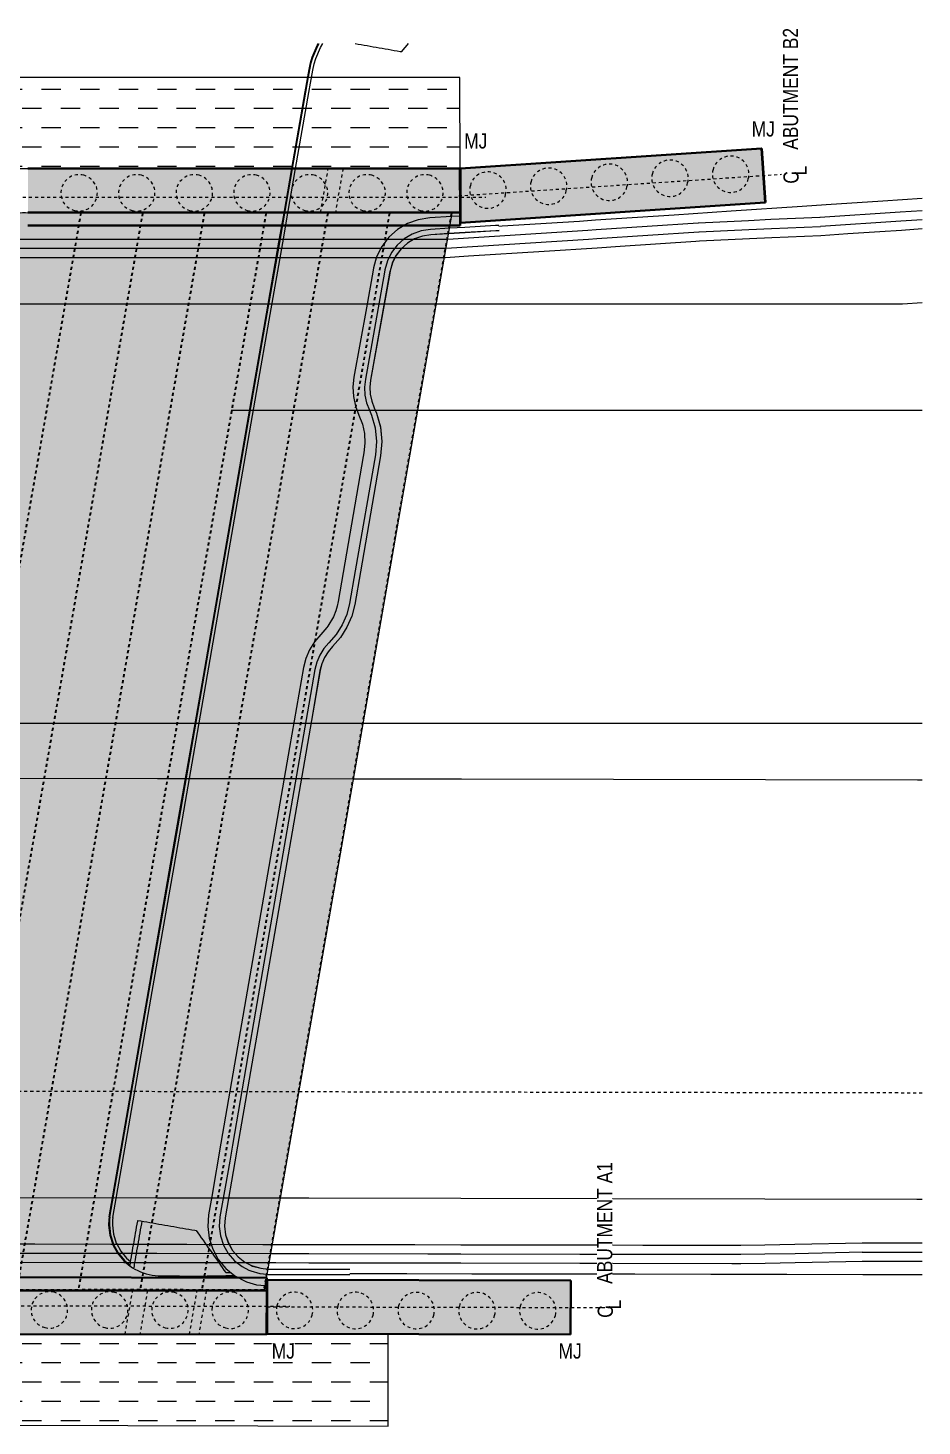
# Model space of a CAD drawing. Header units: metres. Extents: x -1160 to -900, y 3 to 561.
# Drawn here: x -990.21 to -960.8, y 504.68 to 550.68 of the extents above; entities that cross this region are included whole.
import ezdxf

# ---------------------------------------------------------------- set-up
doc = ezdxf.new("R2010")
doc.units = ezdxf.units.M
for name, pattern in [('Hidden', [0.007144, 0.004763, -0.002381]), ('IMPORT-LNMK-LineCont _3_', [0.004, 0.001, -0.003]), ('JacobsDash', [0.0045, 0.003, -0.0015]), ('JacobsGridLine', [0.0145, 0.01, -0.001, 0.0025, -0.001])]:
    doc.linetypes.add(name, pattern=pattern)
for name, color, linetype, lineweight in [('A-ANNO-NOTE', 7, 'Continuous', 9), ('A-DETL', 7, 'Continuous', 13), ('A-DETL-GENF', 7, 'Continuous', 9), ('A-GENM', 7, 'Continuous', 25), ('G-ANNO-TEXT', 7, 'Continuous', 9), ('S-BEAM', 7, 'Continuous', 40), ('S-BEAM-HDLN', 7, 'JacobsDash', 15), ('S-FNDN-HDLN', 7, 'JacobsDash', 15), ('S-GRID', 7, 'Continuous', 9)]:
    doc.layers.add(name, color=color, linetype=linetype, lineweight=lineweight)
doc.styles.add('Arial Narrow', font='ARIALN.TTF', dxfattribs={"height": 0.5})
doc.styles.add('Arial Narrow_1', font='ARIALN.TTF', dxfattribs={"height": 0.0025})
pattern_1 = [(0, (-1244.3979, -694.024), (0.635, 0.635), [0.635, -0.635])]

# ---------------------------------------------------------------- blocks, each defined once
blk = doc.blocks.new('T2DPAA-T2D-C3S-RW-M2D-100010_dwg-40802999-DRG-2873033 - CONSTRUCTION SEQUENCE STAGE A5')
at = {"color": 9, "lineweight": 18, "true_color": 0xc3c3c3}
for p, q in [((57.11, -617.555), (58.593, -617.425)), ((57.117, -617.579), (58.599, -617.449)), ((58.503, -623.173), (58.417, -622.911)), ((22.848, -626.023), (22.863, -626.116))]:
    blk.add_line(p, q, dxfattribs=at)
at = {"color": 253, "lineweight": 18, "true_color": 0xa8a8a8, "flags": 128}
for points in [[(47.692, -593.735), (47.892, -594.488), (49.177, -599.321), (50.461, -604.153), (51.745, -608.985), (53.029, -613.817), (53.78, -616.644), (54.314, -618.65), (55.514, -623.165)], [(49.238, -593.6), (49.37, -594.096), (49.565, -594.829), (50.207, -597.246), (50.654, -598.928), (50.849, -599.662), (51.492, -602.078), (51.939, -603.76), (52.134, -604.494), (52.776, -606.91), (53.223, -608.592), (53.418, -609.326), (54.06, -611.742), (54.507, -613.425), (54.702, -614.159), (55.258, -616.251), (55.344, -616.575), (55.791, -618.257), (55.986, -618.991), (56.628, -621.407), (57.059, -623.03)], [(49.542, -593.573), (49.584, -593.731), (49.66, -594.018), (50.868, -598.563), (50.944, -598.851), (52.152, -603.395), (52.229, -603.683), (53.436, -608.228), (53.513, -608.515), (54.721, -613.06), (54.797, -613.348), (55.548, -616.174), (56.005, -617.892), (56.081, -618.18), (56.918, -621.33), (57.288, -622.725), (57.356, -622.98), (57.364, -623.003)], [(49.845, -593.546), (49.874, -593.654), (49.95, -593.941), (51.158, -598.486), (51.234, -598.774), (52.442, -603.318), (52.518, -603.606), (53.726, -608.151), (53.803, -608.438), (55.011, -612.983), (55.087, -613.27), (55.838, -616.097), (56.295, -617.815), (56.371, -618.103), (57.208, -621.253), (57.578, -622.648), (57.646, -622.903), (57.67, -622.976)], [(31.947, -595.112), (32.966, -598.974), (34.241, -603.809), (35.517, -608.643), (36.793, -613.478), (38.068, -618.312), (39.344, -623.147), (39.713, -624.547)], [(33.738, -594.956), (34.555, -598.033), (35.84, -602.865), (37.124, -607.697), (38.408, -612.53), (39.692, -617.362), (40.443, -620.188), (40.977, -622.194), (41.559, -624.386)], [(15.844, -596.521), (16.011, -597.152), (16.288, -598.203), (17.286, -601.987), (17.564, -603.038), (18.562, -606.821), (18.839, -607.873), (19.838, -611.656), (20.115, -612.707), (21.113, -616.491), (21.391, -617.542), (22.389, -621.325), (22.666, -622.376), (23.611, -625.956)], [(16.147, -596.495), (16.301, -597.076), (16.578, -598.127), (17.576, -601.91), (17.854, -602.961), (18.852, -606.745), (19.129, -607.796), (20.128, -611.579), (20.405, -612.631), (21.403, -616.414), (21.681, -617.465), (22.679, -621.249), (22.956, -622.3), (23.914, -625.93)], [(16.451, -596.468), (16.482, -596.588), (16.868, -598.05), (17.12, -599.006), (17.758, -601.423), (18.144, -602.885), (18.396, -603.84), (19.034, -606.257), (19.42, -607.719), (19.672, -608.675), (20.309, -611.092), (20.695, -612.554), (20.947, -613.509), (21.585, -615.927), (21.971, -617.389), (22.223, -618.344), (22.861, -620.761), (23.246, -622.223), (23.499, -623.178), (24.136, -625.596), (24.217, -625.903)], [(17.996, -596.333), (18.347, -597.66), (19.622, -602.495), (20.898, -607.329), (22.174, -612.164), (23.449, -616.998), (24.725, -621.833), (25.763, -625.768)], [(23.709, -620.477), (26.255, -620.254), (31.236, -619.818), (36.217, -619.383), (41.198, -618.947), (46.179, -618.511), (51.16, -618.075), (53.76, -617.848), (56.141, -617.639), (57.11, -617.555)], [(23.711, -620.502), (26.257, -620.279), (31.238, -619.843), (36.219, -619.407), (41.2, -618.972), (46.181, -618.536), (51.162, -618.1), (53.763, -617.873), (56.143, -617.664), (57.117, -617.579)], [(23.72, -620.601), (26.266, -620.379), (31.247, -619.943), (36.228, -619.507), (41.209, -619.071), (46.19, -618.635), (51.171, -618.2), (53.771, -617.972), (56.152, -617.764), (57.143, -617.677)], [(50.398, -617.543), (50.931, -619.549), (51.974, -623.475)], [(23.705, -620.478), (23.623, -620.49), (23.441, -620.532), (23.137, -620.652), (22.861, -620.829), (22.855, -620.834), (22.624, -621.055), (22.435, -621.322), (22.346, -621.503), (22.329, -621.547)], [(23.708, -620.503), (23.627, -620.515), (23.448, -620.556), (23.148, -620.675), (22.877, -620.849), (22.871, -620.853), (22.643, -621.071), (22.457, -621.335), (22.369, -621.513), (22.357, -621.544)], [(23.72, -620.602), (23.644, -620.613), (23.476, -620.652), (23.194, -620.764), (22.938, -620.927), (22.933, -620.932), (22.719, -621.137), (22.544, -621.384), (22.469, -621.535)], [(58.417, -622.911), (58.19, -622.225), (58.037, -621.877), (57.82, -621.563), (57.548, -621.297), (57.23, -621.087), (56.879, -620.941), (56.506, -620.864), (56.125, -620.86), (56.047, -620.866), (54.798, -620.97), (52.487, -621.163), (52.171, -621.214), (51.866, -621.313), (51.58, -621.457), (51.32, -621.643), (51.062, -621.828), (50.778, -621.971), (50.476, -622.07), (50.162, -622.122), (50.036, -622.133), (45.213, -622.555), (45.055, -622.563), (44.902, -622.558), (44.694, -622.533), (44.345, -622.438), (44.297, -622.42), (44.018, -622.282), (43.739, -622.144), (43.441, -622.052), (43.133, -622.006), (42.821, -622.01), (40.166, -622.245), (35.186, -622.685), (30.205, -623.126), (26.999, -623.41), (25.225, -623.567), (24.616, -623.621), (24.237, -623.692), (23.879, -623.834), (23.556, -624.043), (23.278, -624.309), (23.056, -624.624), (22.9, -624.976), (22.814, -625.351), (22.809, -625.395), (22.801, -625.736), (22.848, -626.023)], [(22.326, -621.551), (22.354, -621.549), (22.426, -621.543), (22.466, -621.539), (22.526, -621.534), (22.625, -621.525), (22.725, -621.517), (22.824, -621.508), (22.924, -621.499), (23.024, -621.49), (23.123, -621.482), (23.223, -621.473), (23.323, -621.464), (23.422, -621.456), (23.522, -621.447), (23.621, -621.438), (23.721, -621.429), (23.821, -621.421), (23.843, -621.419), (23.852, -621.518), (23.856, -621.568), (23.86, -621.618), (23.869, -621.718), (23.878, -621.817), (23.886, -621.917), (23.895, -622.016), (23.904, -622.116), (23.913, -622.216), (23.921, -622.315), (23.93, -622.415), (23.939, -622.515), (23.947, -622.614), (23.956, -622.714), (23.965, -622.813), (23.974, -622.913), (23.982, -623.013), (23.991, -623.112), (24, -623.212), (24.008, -623.312), (24.013, -623.361), (23.956, -623.429), (23.891, -623.506), (23.827, -623.583), (23.763, -623.659), (23.699, -623.736), (23.634, -623.812), (23.57, -623.889), (23.506, -623.966), (23.442, -624.042), (23.377, -624.119), (23.313, -624.195), (23.249, -624.272), (23.184, -624.349), (23.12, -624.425), (23.056, -624.502), (22.992, -624.578), (22.927, -624.655), (22.97, -624.82)], [(58.026, -622.945), (57.828, -622.345), (57.704, -622.063), (57.528, -621.809), (57.308, -621.594), (57.051, -621.424), (56.767, -621.306), (56.465, -621.244), (56.157, -621.24), (56.079, -621.246), (52.518, -621.543), (52.26, -621.585), (52.011, -621.665), (51.778, -621.783), (51.565, -621.935), (51.429, -622.041), (51.048, -622.269), (50.632, -622.424), (50.196, -622.502), (46.337, -622.84), (45.246, -622.935), (44.876, -622.939), (44.509, -622.884), (44.155, -622.774), (43.823, -622.61), (43.597, -622.499), (43.356, -622.424), (43.107, -622.387), (42.855, -622.39), (41.449, -622.514), (36.468, -622.955), (31.488, -623.396), (27.033, -623.79), (26.507, -623.837), (24.649, -624.001), (24.338, -624.06), (24.045, -624.178), (23.78, -624.351), (23.554, -624.573), (23.376, -624.834), (23.253, -625.126), (23.197, -625.364), (23.188, -625.435), (23.185, -625.752), (23.223, -625.99)], [(57.849, -622.961), (57.663, -622.399), (57.552, -622.147), (57.396, -621.921), (57.199, -621.729), (56.97, -621.577), (56.716, -621.471), (56.446, -621.416), (56.171, -621.413), (56.093, -621.419), (52.533, -621.716), (52.301, -621.753), (52.077, -621.826), (51.868, -621.931), (51.677, -622.068), (51.531, -622.182), (51.123, -622.425), (50.678, -622.591), (50.211, -622.675), (46.352, -623.012), (45.261, -623.108), (44.864, -623.111), (44.47, -623.053), (44.091, -622.935), (43.735, -622.759), (43.533, -622.66), (43.318, -622.593), (43.095, -622.56), (42.87, -622.562), (41.464, -622.687), (36.483, -623.128), (31.503, -623.568), (27.048, -623.963), (26.522, -624.009), (24.665, -624.174), (24.387, -624.226), (24.125, -624.332), (23.889, -624.486), (23.687, -624.684), (23.528, -624.917), (23.418, -625.177), (23.369, -625.39), (23.36, -625.454), (23.358, -625.736), (23.396, -625.975)], [(57.847, -622.961), (57.662, -622.4), (57.551, -622.148), (57.394, -621.922), (57.198, -621.73), (56.969, -621.578), (56.715, -621.473), (56.446, -621.418), (56.171, -621.414), (56.093, -621.421), (52.533, -621.718), (52.301, -621.755), (52.078, -621.827), (51.869, -621.933), (51.678, -622.069), (51.532, -622.183), (51.124, -622.426), (50.679, -622.593), (50.211, -622.676), (46.352, -623.014), (45.261, -623.109), (44.864, -623.113), (44.47, -623.055), (44.09, -622.937), (43.734, -622.761), (43.532, -622.661), (43.317, -622.594), (43.095, -622.562), (42.87, -622.564), (41.464, -622.689), (36.484, -623.129), (31.503, -623.57), (27.049, -623.965), (26.523, -624.011), (24.665, -624.176), (24.388, -624.228), (24.126, -624.333), (23.89, -624.488), (23.689, -624.685), (23.53, -624.918), (23.42, -625.178), (23.37, -625.39), (23.362, -625.454), (23.359, -625.736), (23.397, -625.975)], [(22.326, -621.551), (22.293, -621.646), (22.265, -621.742), (22.243, -621.839), (22.227, -621.938), (22.216, -622.037), (22.212, -622.137), (22.213, -622.237), (22.22, -622.337), (22.233, -622.436), (22.252, -622.534), (22.265, -622.59), (22.276, -622.631), (22.301, -622.728), (22.326, -622.825), (22.351, -622.922), (22.376, -623.019), (22.401, -623.115), (22.426, -623.212), (22.451, -623.309), (22.476, -623.406), (22.501, -623.503), (22.526, -623.6), (22.551, -623.696), (22.576, -623.793), (22.601, -623.89), (22.626, -623.987), (22.651, -624.084), (22.676, -624.181), (22.701, -624.277), (22.726, -624.374), (22.751, -624.471), (22.776, -624.568), (22.801, -624.665), (22.806, -624.686), (22.889, -625.009)], [(22.303, -621.699), (22.374, -621.693), (22.41, -621.69), (22.474, -621.684), (22.573, -621.675), (22.673, -621.667), (22.772, -621.658), (22.872, -621.649), (22.972, -621.641), (23.071, -621.632), (23.171, -621.623), (23.27, -621.614), (23.37, -621.606), (23.47, -621.597), (23.569, -621.588), (23.669, -621.58), (23.769, -621.571), (23.855, -621.563)], [(22.499, -623.494), (22.83, -624.68), (22.906, -624.971)]]:
    blk.add_lwpolyline(points, dxfattribs=at)
at = {"color": 253, "linetype": 'IMPORT-LNMK-LineCont _3_', "lineweight": 18, "true_color": 0xa8a8a8, "flags": 128}
blk.add_lwpolyline([(21.535, -596.023), (21.731, -596.767), (23.007, -601.602), (24.282, -606.436), (25.558, -611.271), (26.833, -616.105), (28.109, -620.94), (29.301, -625.458)], dxfattribs=at)
at = {"color": 9, "lineweight": 18, "true_color": 0xc3c3c3, "flags": 128}
for points in [[(57.143, -617.677), (58.625, -617.547), (61.156, -617.326), (61.468, -617.299), (61.898, -617.261), (62.116, -617.251), (62.297, -617.257), (62.692, -617.315), (62.831, -617.355)], [(58.593, -617.425), (61.145, -617.202), (61.458, -617.174), (61.887, -617.137), (62.116, -617.126), (62.306, -617.133), (62.72, -617.193), (62.794, -617.214)], [(58.599, -617.449), (61.147, -617.226), (61.46, -617.199), (61.889, -617.162), (62.116, -617.151), (62.304, -617.158), (62.714, -617.218), (62.801, -617.242)], [(63.105, -618.386), (63.114, -618.485), (63.123, -618.584), (63.131, -618.684), (63.14, -618.784), (63.149, -618.883), (63.157, -618.983), (63.166, -619.083), (63.175, -619.182), (63.184, -619.282), (63.192, -619.381), (63.201, -619.481), (63.21, -619.581), (63.218, -619.68), (63.227, -619.78), (63.236, -619.88), (63.24, -619.929), (63.316, -619.965), (63.407, -620.007), (63.498, -620.049), (63.554, -620.076)], [(63.105, -618.386), (63.114, -618.485), (63.123, -618.584), (63.131, -618.684), (63.14, -618.784), (63.149, -618.883), (63.157, -618.983), (63.166, -619.083), (63.175, -619.182), (63.184, -619.282), (63.192, -619.381), (63.201, -619.481), (63.21, -619.581), (63.218, -619.68), (63.227, -619.78), (63.236, -619.88), (63.24, -619.929)], [(55.514, -623.165), (55.598, -623.482), (56.882, -628.314), (58.166, -633.146), (59.451, -637.979), (59.656, -638.592)], [(57.059, -623.03), (57.066, -623.057), (57.307, -623.777), (58.101, -626.147), (58.657, -627.806), (58.897, -628.516), (59.699, -630.884), (59.736, -630.995), (60.235, -632.562), (60.456, -633.267), (60.937, -634.812)], [(57.364, -623.003), (58.855, -627.452), (58.942, -627.711), (60.02, -630.899)], [(57.67, -622.976), (59.139, -627.357), (59.226, -627.615), (60.305, -630.803)], [(58.368, -624.538), (58.334, -624.436), (58.017, -623.475), (57.847, -622.961)], [(58.37, -624.538), (58.336, -624.435), (58.019, -623.474), (57.849, -622.961)], [(58.535, -624.483), (58.501, -624.381), (58.183, -623.42), (58.026, -622.945)], [(51.974, -623.475), (52.215, -624.381), (53.499, -629.213), (54.784, -634.045), (56.068, -638.878), (56.234, -639.501)], [(39.713, -624.547), (40.62, -627.981), (41.895, -632.816), (43.171, -637.65), (44.446, -642.485), (44.483, -642.624)], [(41.559, -624.386), (42.261, -627.026), (43.545, -631.859), (44.829, -636.691), (46.113, -641.523), (46.279, -642.147)], [(58.512, -624.493), (58.547, -624.597), (59.182, -626.494), (59.357, -627.015), (59.525, -627.515), (60.355, -629.97), (60.958, -631.751), (61.709, -633.969), (61.962, -634.716), (62.561, -636.488), (62.975, -637.71)], [(23.223, -625.99), (23.228, -626.02), (23.715, -627.863), (23.913, -628.616)], [(23.396, -625.976), (23.882, -627.819), (24.081, -628.572)], [(23.397, -625.975), (23.884, -627.818), (24.083, -628.572)], [(23.611, -625.956), (23.665, -626.16), (23.942, -627.211), (24.94, -630.994), (25.218, -632.045), (26.216, -635.829), (26.493, -636.88), (27.492, -640.663), (27.567, -640.948)], [(23.914, -625.93), (23.955, -626.083), (24.232, -627.134), (25.23, -630.918), (25.508, -631.969), (26.506, -635.752), (26.783, -636.803), (27.782, -640.587), (27.857, -640.871)], [(24.217, -625.903), (24.522, -627.058), (24.774, -628.013), (25.412, -630.43), (25.798, -631.892), (26.05, -632.847), (26.688, -635.265), (27.073, -636.727), (27.325, -637.682), (27.963, -640.099), (28.147, -640.795), (28.363, -641.558), (28.633, -642.508), (29.251, -644.641)], [(25.763, -625.768), (26.001, -626.667), (27.276, -631.502), (28.552, -636.337), (29.827, -641.171), (31.103, -646.006), (31.146, -646.169)], [(28.736, -646.809), (28.239, -644.927), (27.601, -642.51), (27.51, -642.165), (26.963, -640.092), (26.326, -637.675), (26.235, -637.33), (25.688, -635.258), (25.05, -632.84), (24.959, -632.495), (24.412, -630.423), (24.386, -630.322), (23.934, -628.611)], [(60.022, -630.904), (60.521, -632.471), (60.743, -633.176), (61.223, -634.723)], [(60.308, -630.813), (60.806, -632.381), (61.029, -633.086), (61.51, -634.634)], [(60.94, -634.811), (61.222, -635.647), (61.561, -636.646), (61.791, -637.326), (62.007, -637.967)], [(61.224, -634.715), (62.075, -637.23), (62.298, -637.89)], [(61.508, -634.619), (62.359, -637.134), (62.589, -637.812)], [(27.569, -640.958), (27.785, -641.721), (28.056, -642.672), (28.675, -644.807)], [(27.858, -640.877), (28.074, -641.639), (28.345, -642.59), (28.963, -644.724)], [(28.668, -644.794), (29.125, -646.528), (29.169, -646.694)], [(28.958, -644.718), (29.415, -646.451), (29.459, -646.617)], [(29.248, -644.641), (29.319, -644.913), (29.705, -646.375), (29.749, -646.54)]]:
    blk.add_lwpolyline(points, dxfattribs=at)
at = {"color": 9, "linetype": 'IMPORT-LNMK-LineCont _3_', "lineweight": 18, "true_color": 0xc3c3c3, "flags": 128}
blk.add_lwpolyline([(29.301, -625.458), (29.385, -625.775), (30.66, -630.609), (31.936, -635.444), (33.212, -640.278), (34.487, -645.113), (34.529, -645.27)], dxfattribs=at)
blk = doc.blocks.new('T2DPAA-T2D-PWC-RW-M2D-100010_RoadDesign_rvt-2-DRG-2873033 - CONSTRUCTION SEQUENCE STAGE A5')
at = {"color": 254, "lineweight": 18, "true_color": 0xe3e3e3, "rotation": 75.11694444444437}
blk.add_blockref('T2DPAA-T2D-C3S-RW-M2D-100010_dwg-40802999-DRG-2873033 - CONSTRUCTION SEQUENCE STAGE A5', (-1722.337, 648.01), dxfattribs=at)
blk = doc.blocks.new('06_SFR_GCT_Girder_SuperT_BR08Edge_CS - Super T - 1815-6270606-DRG-2873033 - CONSTRUCTION SEQUENCE STAGE A5')
at = {"layer": 'S-BEAM', "color": 8, "linetype": 'Hidden', "lineweight": 9, "true_color": 0x808080}
for p, q in [((-1113.445, 544.59), (-1119.617, 509.162)), ((-1111.436, 544.588), (-1117.608, 509.16)), ((-1112.441, 544.589), (-1113.445, 544.59)), ((-1111.436, 544.589), (-1112.441, 544.589)), ((-1118.614, 509.161), (-1119.617, 509.162)), ((-1117.608, 509.16), (-1118.614, 509.161))]:
    blk.add_line(p, q, dxfattribs=at)
blk = doc.blocks.new('06_SFR_GCT_Girder_SuperT_BR08Edge_CS - Super T - 1815-6270390-DRG-2873033 - CONSTRUCTION SEQUENCE STAGE A5')
at = {"layer": 'S-BEAM', "color": 8, "linetype": 'Hidden', "lineweight": 9, "true_color": 0x808080}
for p, q in [((-1115.475, 544.592), (-1121.647, 509.164)), ((-1113.466, 544.59), (-1119.638, 509.162)), ((-1114.471, 544.591), (-1115.475, 544.592)), ((-1113.466, 544.591), (-1114.471, 544.591)), ((-1120.646, 509.163), (-1121.647, 509.164)), ((-1119.638, 509.162), (-1120.646, 509.163))]:
    blk.add_line(p, q, dxfattribs=at)
blk = doc.blocks.new('06_SFR_GCT_Girder_SuperT_BR08Edge_CS - Super T - 1815-6270051-DRG-2873033 - CONSTRUCTION SEQUENCE STAGE A5')
at = {"layer": 'S-BEAM', "color": 8, "linetype": 'Hidden', "lineweight": 9, "true_color": 0x808080}
for p, q in [((-1117.505, 544.594), (-1123.677, 509.166)), ((-1115.495, 544.592), (-1121.668, 509.164)), ((-1116.501, 544.593), (-1117.505, 544.594)), ((-1115.495, 544.593), (-1116.501, 544.593)), ((-1122.676, 509.165), (-1123.677, 509.166)), ((-1121.668, 509.164), (-1122.676, 509.165))]:
    blk.add_line(p, q, dxfattribs=at)
blk = doc.blocks.new('06_SFR_GCT_Girder_SuperT_BR08Edge_CS - Super T - 1815-6269797-DRG-2873033 - CONSTRUCTION SEQUENCE STAGE A5')
at = {"layer": 'S-BEAM', "color": 8, "linetype": 'Hidden', "lineweight": 9, "true_color": 0x808080}
for p, q in [((-1119.534, 544.596), (-1125.707, 509.168)), ((-1117.525, 544.594), (-1123.697, 509.166)), ((-1118.531, 544.595), (-1119.534, 544.596)), ((-1117.525, 544.594), (-1118.531, 544.595)), ((-1124.706, 509.167), (-1125.707, 509.168)), ((-1123.697, 509.166), (-1124.706, 509.167))]:
    blk.add_line(p, q, dxfattribs=at)
blk = doc.blocks.new('20_SFR_WSC_ShotcreteWall_Flat_Datum - FlatWall_PileSize_1200-9242313-DRG-2873033 - CONSTRUCTION SEQUENCE STAGE A5')
at = {"layer": 'A-GENM', "true_color": 0x285a32}
blk.add_hatch(color=109, dxfattribs=at).paths.add_polyline_path([(2.614, -1.2), (2.616, -1.2), (2.614, -1.198)])
blk = doc.blocks.new('06_SFR_GCT_Girder_SuperT_BR08Edge_CS - Super T - 1815-6539906-DRG-2873033 - CONSTRUCTION SEQUENCE STAGE A5')
at = {"layer": 'S-BEAM', "color": 8, "linetype": 'Hidden', "lineweight": 9, "true_color": 0x808080}
for p, q in [((-1111.415, 544.588), (-1117.586, 509.166)), ((-1109.406, 544.587), (-1115.577, 509.164)), ((-1111.414, 544.594), (-1111.415, 544.588)), ((-1109.405, 544.593), (-1111.414, 544.594)), ((-1109.405, 544.593), (-1109.406, 544.587)), ((-1115.577, 509.164), (-1117.586, 509.166))]:
    blk.add_line(p, q, dxfattribs=at)
blk = doc.blocks.new('06_SFR_GCT_Girder_SuperT_BR08Edge_CS - Super T - 1815-6271143-DRG-2873033 - CONSTRUCTION SEQUENCE STAGE A5')
at = {"layer": 'S-BEAM', "color": 8, "linetype": 'Hidden', "lineweight": 9, "true_color": 0x808080}
for p, q in [((-1109.385, 544.587), (-1115.557, 509.164)), ((-1107.376, 544.585), (-1113.547, 509.163)), ((-1109.384, 544.592), (-1109.385, 544.587)), ((-1107.375, 544.591), (-1109.384, 544.592)), ((-1107.375, 544.591), (-1107.376, 544.585)), ((-1113.547, 509.163), (-1115.557, 509.164))]:
    blk.add_line(p, q, dxfattribs=at)
blk = doc.blocks.new('06_SFR_GCT_Girder_SuperT_BR08Edge_CS - Super T - 1815-6255747-DRG-2873033 - CONSTRUCTION SEQUENCE STAGE A5')
at = {"layer": 'S-BEAM', "color": 8, "linetype": 'Hidden', "lineweight": 9, "true_color": 0x808080}
for p, q in [((-1107.356, 544.585), (-1113.527, 509.162)), ((-1105.336, 544.583), (-1111.508, 509.161)), ((-1107.355, 544.59), (-1107.356, 544.585)), ((-1105.335, 544.589), (-1107.355, 544.59)), ((-1105.335, 544.589), (-1105.336, 544.583)), ((-1111.508, 509.161), (-1113.527, 509.162))]:
    blk.add_line(p, q, dxfattribs=at)
blk = doc.blocks.new('01_SFO_FRP_Pile_CastInPlace_CS_BR08 - CAST-IN-PLACE PILE - 1200-9305886-DRG-2873033 - CONSTRUCTION SEQUENCE STAGE A5')
at = {"layer": 'S-FNDN-HDLN'}
for start, end in [(90, 270), (270, 90)]:
    blk.add_arc((0, 0), 0.6, start, end, dxfattribs=at)
blk = doc.blocks.new('01_SFO_FRP_Pile_CastInPlace_CS_BR08 - CAST-IN-PLACE PILE - 1200-8642320-DRG-2873033 - CONSTRUCTION SEQUENCE STAGE A5')
at = {"layer": 'S-FNDN-HDLN'}
for start, end in [(90, 270), (270, 90)]:
    blk.add_arc((0, 0), 0.6, start, end, dxfattribs=at)
blk = doc.blocks.new('01_SFO_FRP_Pile_CastInPlace_CS_BR08 - CAST-IN-PLACE PILE - 1200-8642087-DRG-2873033 - CONSTRUCTION SEQUENCE STAGE A5')
at = {"layer": 'S-FNDN-HDLN'}
for start, end in [(90, 270), (270, 90)]:
    blk.add_arc((0, 0), 0.6, start, end, dxfattribs=at)
blk = doc.blocks.new('01_SFO_FRP_Pile_CastInPlace_CS_BR08 - CAST-IN-PLACE PILE - 1200-8642141-DRG-2873033 - CONSTRUCTION SEQUENCE STAGE A5')
at = {"layer": 'S-FNDN-HDLN'}
for start, end in [(90, 270), (270, 90)]:
    blk.add_arc((0, 0), 0.6, start, end, dxfattribs=at)
blk = doc.blocks.new('01_SFO_FRP_Pile_CastInPlace_CS_BR08 - CAST-IN-PLACE PILE - 1200-8642185-DRG-2873033 - CONSTRUCTION SEQUENCE STAGE A5')
at = {"layer": 'S-FNDN-HDLN'}
for start, end in [(90, 270), (270, 90)]:
    blk.add_arc((0, 0), 0.6, start, end, dxfattribs=at)
blk = doc.blocks.new('01_SFO_FRP_Pile_CastInPlace_CS_BR08 - CAST-IN-PLACE PILE - 1200-8642223-DRG-2873033 - CONSTRUCTION SEQUENCE STAGE A5')
at = {"layer": 'S-FNDN-HDLN'}
for start, end in [(90, 270), (270, 90)]:
    blk.add_arc((0, 0), 0.6, start, end, dxfattribs=at)
blk = doc.blocks.new('01_SFO_FRP_Pile_CastInPlace_CS_BR08 - CAST-IN-PLACE PILE - 1200-8642276-DRG-2873033 - CONSTRUCTION SEQUENCE STAGE A5')
at = {"layer": 'S-FNDN-HDLN'}
for start, end in [(90, 270), (270, 90)]:
    blk.add_arc((0, 0), 0.6, start, end, dxfattribs=at)
blk = doc.blocks.new('01_SFO_FRP_Pile_CastInPlace_CS_BR08 - CAST-IN-PLACE PILE - 1200-8661090-DRG-2873033 - CONSTRUCTION SEQUENCE STAGE A5')
at = {"layer": 'S-FNDN-HDLN'}
for start, end in [(90, 270), (270, 90)]:
    blk.add_arc((0, 0), 0.6, start, end, dxfattribs=at)
blk = doc.blocks.new('01_SFO_FRP_Pile_CastInPlace_CS_BR08 - CAST-IN-PLACE PILE - 1200-8660909-DRG-2873033 - CONSTRUCTION SEQUENCE STAGE A5')
at = {"layer": 'S-FNDN-HDLN'}
for start, end in [(90, 270), (270, 90)]:
    blk.add_arc((0, 0), 0.6, start, end, dxfattribs=at)
blk = doc.blocks.new('01_SFO_FRP_Pile_CastInPlace_CS_BR08 - CAST-IN-PLACE PILE - 1200-8660884-DRG-2873033 - CONSTRUCTION SEQUENCE STAGE A5')
at = {"layer": 'S-FNDN-HDLN'}
for start, end in [(90, 270), (270, 90)]:
    blk.add_arc((0, 0), 0.6, start, end, dxfattribs=at)
blk = doc.blocks.new('01_SFO_FRP_Pile_CastInPlace_CS_BR08 - CAST-IN-PLACE PILE - 1200-8642523-DRG-2873033 - CONSTRUCTION SEQUENCE STAGE A5')
at = {"layer": 'S-FNDN-HDLN'}
for start, end in [(90, 270), (270, 90)]:
    blk.add_arc((0, 0), 0.6, start, end, dxfattribs=at)
blk = doc.blocks.new('01_SFO_FRP_Pile_CastInPlace_CS_BR08 - CAST-IN-PLACE PILE - 1200-8661114-DRG-2873033 - CONSTRUCTION SEQUENCE STAGE A5')
at = {"layer": 'S-FNDN-HDLN'}
for start, end in [(90, 270), (270, 90)]:
    blk.add_arc((0, 0), 0.6, start, end, dxfattribs=at)
blk = doc.blocks.new('01_SFO_FRP_Pile_CastInPlace_CS_BR08 - CAST-IN-PLACE PILE - 1200-8661134-DRG-2873033 - CONSTRUCTION SEQUENCE STAGE A5')
at = {"layer": 'S-FNDN-HDLN'}
for start, end in [(90, 270), (270, 90)]:
    blk.add_arc((0, 0), 0.6, start, end, dxfattribs=at)
blk = doc.blocks.new('01_SFO_FRP_Pile_CastInPlace_CS_BR08 - CAST-IN-PLACE PILE - 1200-8661146-DRG-2873033 - CONSTRUCTION SEQUENCE STAGE A5')
at = {"layer": 'S-FNDN-HDLN'}
for start, end in [(90, 270), (270, 90)]:
    blk.add_arc((0, 0), 0.6, start, end, dxfattribs=at)
blk = doc.blocks.new('01_SFO_FRP_Pile_CastInPlace_CS_BR08 - CAST-IN-PLACE PILE - 1200-8661166-DRG-2873033 - CONSTRUCTION SEQUENCE STAGE A5')
at = {"layer": 'S-FNDN-HDLN'}
for start, end in [(90, 270), (270, 90)]:
    blk.add_arc((0, 0), 0.6, start, end, dxfattribs=at)
blk = doc.blocks.new('01_SFO_FRP_Pile_CastInPlace_CS_BR08 - CAST-IN-PLACE PILE - 1200-8661189-DRG-2873033 - CONSTRUCTION SEQUENCE STAGE A5')
at = {"layer": 'S-FNDN-HDLN'}
for start, end in [(90, 270), (270, 90)]:
    blk.add_arc((0, 0), 0.6, start, end, dxfattribs=at)
blk = doc.blocks.new('03_SFR_ACS_Abutment_BR08_Retaining wall CS - ABUTMENT SOUTH WEST_B08-7985321-DRG-2873033 - CONSTRUCTION SEQUENCE STAGE A5')
at = {"layer": 'S-BEAM', "linetype": 'JacobsDash', "lineweight": 15, "true_color": 0xc0c0c0}
for points in [[(-1101.407, 507.691), (-1101.403, 509.466), (-1111.383, 509.488), (-1111.387, 507.713), (-1102.782, 507.694)], [(-1101.407, 507.691), (-1101.406, 507.691), (-1101.407, 507.924)]]:
    blk.add_hatch(color=9, dxfattribs=at).paths.add_polyline_path(points)
at = {"layer": 'S-BEAM'}
for p, q in [((-1111.383, 509.488), (-1111.387, 507.713)), ((-1101.403, 509.466), (-1111.383, 509.488)), ((-1101.407, 507.691), (-1101.403, 509.466)), ((-1101.403, 509.466), (-1101.406, 507.691)), ((-1101.403, 509.466), (-1101.403, 509.466)), ((-1111.387, 507.713), (-1101.407, 507.691)), ((-1101.406, 507.691), (-1101.407, 507.691)), ((-1101.407, 507.691), (-1101.407, 507.691))]:
    blk.add_line(p, q, dxfattribs=at)
at = {"layer": 'S-BEAM-HDLN'}
for p, q in [((-1111.386, 507.713), (-1111.382, 509.488)), ((-1101.406, 507.691), (-1101.407, 507.691))]:
    blk.add_line(p, q, dxfattribs=at)
blk = doc.blocks.new('01_SFO_FRP_Pile_CastInPlace_CS_BR08 - CAST-IN-PLACE PILE - 1200-8642364-DRG-2873033 - CONSTRUCTION SEQUENCE STAGE A5')
at = {"layer": 'S-FNDN-HDLN'}
for start, end in [(90, 270), (270, 90)]:
    blk.add_arc((0, 0), 0.6, start, end, dxfattribs=at)
blk = doc.blocks.new('01_SFO_FRP_Pile_CastInPlace_CS_BR08 - CAST-IN-PLACE PILE - 1200-8661263-DRG-2873033 - CONSTRUCTION SEQUENCE STAGE A5')
at = {"layer": 'S-FNDN-HDLN'}
for start, end in [(90, 270), (270, 90)]:
    blk.add_arc((0, 0), 0.6, start, end, dxfattribs=at)
blk = doc.blocks.new('01_SFO_FRP_Pile_CastInPlace_CS_BR08 - CAST-IN-PLACE PILE - 1200-8642427-DRG-2873033 - CONSTRUCTION SEQUENCE STAGE A5')
at = {"layer": 'S-FNDN-HDLN'}
for start, end in [(90, 270), (270, 90)]:
    blk.add_arc((0, 0), 0.6, start, end, dxfattribs=at)
blk = doc.blocks.new('01_SFO_FRP_Pile_CastInPlace_CS_BR08 - CAST-IN-PLACE PILE - 1200-8642486-DRG-2873033 - CONSTRUCTION SEQUENCE STAGE A5')
at = {"layer": 'S-FNDN-HDLN'}
for start, end in [(90, 270), (270, 90)]:
    blk.add_arc((0, 0), 0.6, start, end, dxfattribs=at)
blk = doc.blocks.new('CS_Annot_Centreline Symbol1 - CS_Annot_Centreline Symbol-7988197-DRG-2873033 - CONSTRUCTION SEQUENCE STAGE A5')
at = {"layer": 'A-ANNO-NOTE', "char_height": 0.0025, "attachment_point": 1, "rotation": 180, "style": 'Arial Narrow_1'}
for s, insert, width in [('L', (0.00115, -0.00329), 0.0019241), ('C  ', (0.00252, -0.00463), 0.0044093)]:
    blk.add_mtext(s, dxfattribs=dict(at, insert=insert, width=width))

msp = doc.modelspace()

# ---------------------------------------------------------------- hatches: boundary and pattern name
at = {"layer": 'A-DETL-GENF'}
h = msp.add_hatch(dxfattribs=at)
h.set_pattern_fill('FP_1', color=256, style=0, pattern_type=2)
h.set_pattern_definition(pattern_1)
h.paths.add_polyline_path([(-990.208, 546.053), (-975.993, 546.053), (-976, 549.053), (-1006.775, 549.053), (-1006.775, 546.054), (-990.208, 546.054)])
at = {"layer": 'A-DETL-GENF', "true_color": 0x808080, "transparency": 33554532}
h = msp.add_hatch(color=8, dxfattribs=at)
h.paths.add_polyline_path([(-996.369, 509.579), (-996.37, 509.579), (-1012.798, 509.61), (-1012.873, 509.183), (-996.37, 509.168)])
h.paths.add_polyline_path([(-982.426, 509.154), (-982.356, 509.553), (-996.369, 509.579), (-996.369, 509.168), (-982.974, 509.155)])
h.paths.add_polyline_path([(-1006.775, 544.184), (-990.208, 544.184), (-990.209, 544.596), (-1006.7, 544.611), (-1006.753, 544.309)])
h.paths.add_polyline_path([(-990.207, 544.184), (-976.323, 544.184), (-976.253, 544.583), (-990.207, 544.596), (-990.207, 544.309)])
msp.add_hatch(color=8, dxfattribs=at).paths.add_polyline_path([(-982.356, 509.553), (-976.323, 544.184), (-990.207, 544.184), (-990.208, 544.184), (-1006.775, 544.184), (-1012.798, 509.61), (-982.356, 509.553)])
at = {"layer": 'A-DETL-GENF'}
h = msp.add_hatch(dxfattribs=at)
h.set_pattern_fill('FP_1', color=256, style=0, pattern_type=2)
h.set_pattern_definition(pattern_1)
h.paths.add_polyline_path([(-978.365, 504.676), (-978.36, 507.676), (-1013.124, 507.741), (-1013.13, 504.741), (-979.278, 504.678)])
at = {"layer": 'A-GENM', "lineweight": 5, "true_color": 0x285a32}
msp.add_hatch(color=109, dxfattribs=at).paths.add_polyline_path([(-965.976, 545.341), (-965.976, 545.343), (-965.976, 545.341)])
at = {"layer": 'S-BEAM', "true_color": 0xc0c0c0}
msp.add_hatch(color=9, dxfattribs=at).paths.add_polyline_path([(-975.98, 544.273), (-965.959, 544.941), (-966.077, 546.712), (-975.977, 546.052), (-975.98, 544.309)])
at = {"layer": 'S-BEAM', "lineweight": 5, "true_color": 0xc0c0c0}
h = msp.add_hatch(color=9, dxfattribs=at)
h.paths.add_polyline_path([(-966.062, 546.712), (-965.95, 544.942), (-965.944, 544.942), (-965.959, 545.159)])
h.paths.add_polyline_path([(-965.959, 544.941), (-965.95, 544.942), (-966.063, 546.713), (-966.077, 546.712), (-965.959, 544.942)])
for points in [[(-990.207, 544.614), (-987.773, 544.614), (-987.773, 546.054), (-990.207, 546.054), (-990.207, 545.773)], [(-987.594, 544.614), (-975.996, 544.614), (-975.998, 546.054), (-987.773, 546.054), (-987.773, 544.614)], [(-987.773, 544.594), (-987.774, 544.614), (-990.207, 544.612), (-990.207, 544.596), (-987.773, 544.594)], [(-976.323, 544.184), (-975.996, 544.184), (-975.997, 544.614), (-987.773, 544.612), (-987.773, 544.594), (-976.253, 544.583), (-976.301, 544.309)], [(-982.357, 509.123), (-982.356, 509.553), (-982.426, 509.154), (-996.37, 509.168), (-996.369, 509.149), (-982.974, 509.124)], [(-982.358, 507.683), (-982.356, 509.123), (-996.369, 509.149), (-996.37, 507.709), (-982.974, 507.684)]]:
    msp.add_hatch(color=9, dxfattribs=at).paths.add_polyline_path(points)

# ---------------------------------------------------------------- linework, layer by layer
at = {"layer": 'A-DETL', "lineweight": 15}
for p, q in [((-976, 549.053), (-1006.775, 549.053)), ((-975.993, 546.053), (-976, 549.053)), ((-1006.775, 546.053), (-975.993, 546.053)), ((-978.36, 507.676), (-1013.124, 507.741)), ((-978.365, 504.676), (-978.36, 507.676)), ((-1013.13, 504.741), (-978.365, 504.676))]:
    msp.add_line(p, q, dxfattribs=at)
at = {"layer": 'A-DETL', "lineweight": 18}
for p, q in [((-976.253, 544.583), (-1006.7, 544.612)), ((-982.426, 509.154), (-976.253, 544.583)), ((-1012.873, 509.183), (-982.426, 509.154))]:
    msp.add_line(p, q, dxfattribs=at)
at = {"layer": 'S-BEAM'}
for p, q in [((-966.077, 546.712), (-975.977, 546.052)), ((-966.063, 546.713), (-966.077, 546.712)), ((-965.959, 544.941), (-966.077, 546.712)), ((-965.944, 544.942), (-966.063, 546.713)), ((-990.207, 546.054), (-987.773, 546.054)), ((-987.773, 546.054), (-975.998, 546.054)), ((-975.998, 546.054), (-975.996, 544.614)), ((-975.977, 546.052), (-975.98, 544.273)), ((-975.98, 544.273), (-965.959, 544.941)), ((-965.95, 544.942), (-965.959, 544.941)), ((-965.944, 544.942), (-965.95, 544.942)), ((-987.773, 544.614), (-990.207, 544.614)), ((-975.996, 544.614), (-987.773, 544.614)), ((-975.996, 544.184), (-975.996, 544.614)), ((-976.323, 544.184), (-975.997, 544.184)), ((-975.997, 544.184), (-975.996, 544.184)), ((-982.356, 509.553), (-982.357, 509.123)), ((-996.369, 509.149), (-982.356, 509.123)), ((-982.356, 509.123), (-982.358, 507.683)), ((-982.358, 507.683), (-996.372, 507.709))]:
    msp.add_line(p, q, dxfattribs=at)
at = {"layer": 'S-BEAM', "color": 250, "true_color": 0x323232}
for p, q in [((-990.207, 544.184), (-987.774, 544.184)), ((-987.774, 544.184), (-987.773, 544.184)), ((-987.773, 544.184), (-976.323, 544.184)), ((-996.368, 509.579), (-982.356, 509.553))]:
    msp.add_line(p, q, dxfattribs=at)
at = {"layer": 'S-BEAM-HDLN'}
for p, q in [((-980.583, 544.614), (-980.332, 546.054)), ((-979.845, 546.054), (-980.096, 544.614)), ((-982.358, 509.123), (-982.357, 509.547)), ((-987.015, 507.692), (-986.764, 509.132)), ((-986.277, 509.131), (-986.528, 507.691)), ((-984.896, 507.688), (-984.645, 509.128)), ((-984.341, 509.127), (-984.592, 507.687)), ((-982.361, 507.683), (-982.358, 509.123))]:
    msp.add_line(p, q, dxfattribs=at)
at = {"layer": 'S-BEAM-HDLN', "color": 250, "true_color": 0x323232}
msp.add_line((-982.357, 509.547), (-982.357, 509.553), dxfattribs=at)
at = {"layer": 'S-FNDN-HDLN'}
for start, end in [(75.1169, 255.1169), (255.1169, 75.1169)]:
    msp.add_arc((-985.538, 508.489), 0.6, start, end, dxfattribs=at)
at = {"layer": 'S-GRID', "linetype": 'JacobsGridLine', "lineweight": 18}
for p, q in [((-976.039, 545.159), (-965.417, 545.867)), ((-1009.376, 545.118), (-975.145, 545.118)), ((-1013.628, 508.677), (-981.592, 508.617)), ((-982.338, 508.6), (-970.998, 508.575))]:
    msp.add_line(p, q, dxfattribs=at)

# ---------------------------------------------------------------- block references
at = {"lineweight": 5}
msp.add_blockref('T2DPAA-T2D-PWC-RW-M2D-100010_RoadDesign_rvt-2-DRG-2873033 - CONSTRUCTION SEQUENCE STAGE A5', (129.047, 0), dxfattribs=at)
at = {"layer": 'A-ANNO-NOTE', "xscale": 200, "yscale": 200, "zscale": 200, "rotation": 269.9999999999306}
for p in [(-964.432, 546.059), (-970.542, 508.74)]:
    msp.add_blockref('CS_Annot_Centreline Symbol1 - CS_Annot_Centreline Symbol-7988197-DRG-2873033 - CONSTRUCTION SEQUENCE STAGE A5', p, dxfattribs=at)
at = {"layer": 'A-GENM', "rotation": 0.02395779607190437}
msp.add_blockref('20_SFR_WSC_ShotcreteWall_Flat_Datum - FlatWall_PileSize_1200-9242313-DRG-2873033 - CONSTRUCTION SEQUENCE STAGE A5', (-992.823, 545.852), dxfattribs=at)
at = {"layer": 'S-BEAM', "color": 8, "linetype": 'Hidden', "lineweight": 9, "true_color": 0x808080}
for name in ['06_SFR_GCT_Girder_SuperT_BR08Edge_CS - Super T - 1815-6269797-DRG-2873033 - CONSTRUCTION SEQUENCE STAGE A5', '06_SFR_GCT_Girder_SuperT_BR08Edge_CS - Super T - 1815-6270051-DRG-2873033 - CONSTRUCTION SEQUENCE STAGE A5', '06_SFR_GCT_Girder_SuperT_BR08Edge_CS - Super T - 1815-6270390-DRG-2873033 - CONSTRUCTION SEQUENCE STAGE A5', '06_SFR_GCT_Girder_SuperT_BR08Edge_CS - Super T - 1815-6270606-DRG-2873033 - CONSTRUCTION SEQUENCE STAGE A5', '06_SFR_GCT_Girder_SuperT_BR08Edge_CS - Super T - 1815-6539906-DRG-2873033 - CONSTRUCTION SEQUENCE STAGE A5', '06_SFR_GCT_Girder_SuperT_BR08Edge_CS - Super T - 1815-6271143-DRG-2873033 - CONSTRUCTION SEQUENCE STAGE A5', '06_SFR_GCT_Girder_SuperT_BR08Edge_CS - Super T - 1815-6255747-DRG-2873033 - CONSTRUCTION SEQUENCE STAGE A5']:
    msp.add_blockref(name, (129.047, 0), dxfattribs=at)
at = {"layer": 'S-BEAM-HDLN'}
msp.add_blockref('03_SFR_ACS_Abutment_BR08_Retaining wall CS - ABUTMENT SOUTH WEST_B08-7985321-DRG-2873033 - CONSTRUCTION SEQUENCE STAGE A5', (129.047, 0), dxfattribs=at)
at = {"layer": 'S-FNDN-HDLN'}
for name, p, rotation in [('01_SFO_FRP_Pile_CastInPlace_CS_BR08 - CAST-IN-PLACE PILE - 1200-8642523-DRG-2873033 - CONSTRUCTION SEQUENCE STAGE A5', (-967.094, 545.868), 75.11694444444437), ('01_SFO_FRP_Pile_CastInPlace_CS_BR08 - CAST-IN-PLACE PILE - 1200-8661263-DRG-2873033 - CONSTRUCTION SEQUENCE STAGE A5', (-973.081, 545.473), 75.11694444444437), ('01_SFO_FRP_Pile_CastInPlace_CS_BR08 - CAST-IN-PLACE PILE - 1200-8642427-DRG-2873033 - CONSTRUCTION SEQUENCE STAGE A5', (-971.085, 545.602), 75.11694444444437), ('01_SFO_FRP_Pile_CastInPlace_CS_BR08 - CAST-IN-PLACE PILE - 1200-8642486-DRG-2873033 - CONSTRUCTION SEQUENCE STAGE A5', (-969.089, 545.735), 75.11694444444437), ('01_SFO_FRP_Pile_CastInPlace_CS_BR08 - CAST-IN-PLACE PILE - 1200-9305886-DRG-2873033 - CONSTRUCTION SEQUENCE STAGE A5', (-988.526, 545.254), 165.1169444444435), ('01_SFO_FRP_Pile_CastInPlace_CS_BR08 - CAST-IN-PLACE PILE - 1200-8642087-DRG-2873033 - CONSTRUCTION SEQUENCE STAGE A5', (-986.631, 545.254), 165.1169444444439), ('01_SFO_FRP_Pile_CastInPlace_CS_BR08 - CAST-IN-PLACE PILE - 1200-8642141-DRG-2873033 - CONSTRUCTION SEQUENCE STAGE A5', (-984.736, 545.254), 165.1169444444439), ('01_SFO_FRP_Pile_CastInPlace_CS_BR08 - CAST-IN-PLACE PILE - 1200-8642185-DRG-2873033 - CONSTRUCTION SEQUENCE STAGE A5', (-982.841, 545.254), 165.1169444444427), ('01_SFO_FRP_Pile_CastInPlace_CS_BR08 - CAST-IN-PLACE PILE - 1200-8642223-DRG-2873033 - CONSTRUCTION SEQUENCE STAGE A5', (-980.946, 545.254), 345.1169444444437), ('01_SFO_FRP_Pile_CastInPlace_CS_BR08 - CAST-IN-PLACE PILE - 1200-8642276-DRG-2873033 - CONSTRUCTION SEQUENCE STAGE A5', (-979.051, 545.254), 345.1169444444437), ('01_SFO_FRP_Pile_CastInPlace_CS_BR08 - CAST-IN-PLACE PILE - 1200-8642320-DRG-2873033 - CONSTRUCTION SEQUENCE STAGE A5', (-977.151, 545.254), 345.1169444444437), ('01_SFO_FRP_Pile_CastInPlace_CS_BR08 - CAST-IN-PLACE PILE - 1200-8642364-DRG-2873033 - CONSTRUCTION SEQUENCE STAGE A5', (-975.077, 545.346), 75.11694444444437), ('01_SFO_FRP_Pile_CastInPlace_CS_BR08 - CAST-IN-PLACE PILE - 1200-8660884-DRG-2873033 - CONSTRUCTION SEQUENCE STAGE A5', (-989.504, 508.496), 165.1169444444439), ('01_SFO_FRP_Pile_CastInPlace_CS_BR08 - CAST-IN-PLACE PILE - 1200-8661090-DRG-2873033 - CONSTRUCTION SEQUENCE STAGE A5', (-987.521, 508.493), 165.1169444444439), ('01_SFO_FRP_Pile_CastInPlace_CS_BR08 - CAST-IN-PLACE PILE - 1200-8660909-DRG-2873033 - CONSTRUCTION SEQUENCE STAGE A5', (-983.557, 508.485), 165.1169444444439), ('01_SFO_FRP_Pile_CastInPlace_CS_BR08 - CAST-IN-PLACE PILE - 1200-8661114-DRG-2873033 - CONSTRUCTION SEQUENCE STAGE A5', (-981.438, 508.482), 75.11694444444437), ('01_SFO_FRP_Pile_CastInPlace_CS_BR08 - CAST-IN-PLACE PILE - 1200-8661134-DRG-2873033 - CONSTRUCTION SEQUENCE STAGE A5', (-979.438, 508.478), 75.11694444444437), ('01_SFO_FRP_Pile_CastInPlace_CS_BR08 - CAST-IN-PLACE PILE - 1200-8661146-DRG-2873033 - CONSTRUCTION SEQUENCE STAGE A5', (-977.438, 508.475), 75.11694444444437), ('01_SFO_FRP_Pile_CastInPlace_CS_BR08 - CAST-IN-PLACE PILE - 1200-8661166-DRG-2873033 - CONSTRUCTION SEQUENCE STAGE A5', (-975.438, 508.471), 75.11694444444437), ('01_SFO_FRP_Pile_CastInPlace_CS_BR08 - CAST-IN-PLACE PILE - 1200-8661189-DRG-2873033 - CONSTRUCTION SEQUENCE STAGE A5', (-973.438, 508.468), 75.11694444444437)]:
    msp.add_blockref(name, p, dxfattribs=dict(at, rotation=rotation))

# ---------------------------------------------------------------- next in the draw order: texts
at = {"layer": 'A-ANNO-NOTE', "char_height": 0.5, "attachment_point": 1, "rotation": 90, "style": 'Arial Narrow', "bg_fill": 3, "box_fill_scale": 1, "bg_fill_color": 256, "bg_fill_true_color": 13158600, "bg_fill_transparency": 0}
for s, insert in [('ABUTMENT B2', (-965.375, 546.672)), ('ABUTMENT A1', (-971.486, 509.353))]:
    msp.add_mtext(s, dxfattribs=dict(at, insert=insert))
at = {"layer": 'G-ANNO-TEXT', "char_height": 0.5, "attachment_point": 1, "style": 'Arial Narrow', "bg_fill": 3, "box_fill_scale": 1, "bg_fill_color": 256, "bg_fill_true_color": 13158600, "bg_fill_transparency": 0}
for insert in [(-966.404, 547.609), (-975.86, 547.214), (-982.19, 507.394), (-972.755, 507.394)]:
    msp.add_mtext('MJ', dxfattribs=dict(at, insert=insert))

doc.saveas('drawing.dxf')
